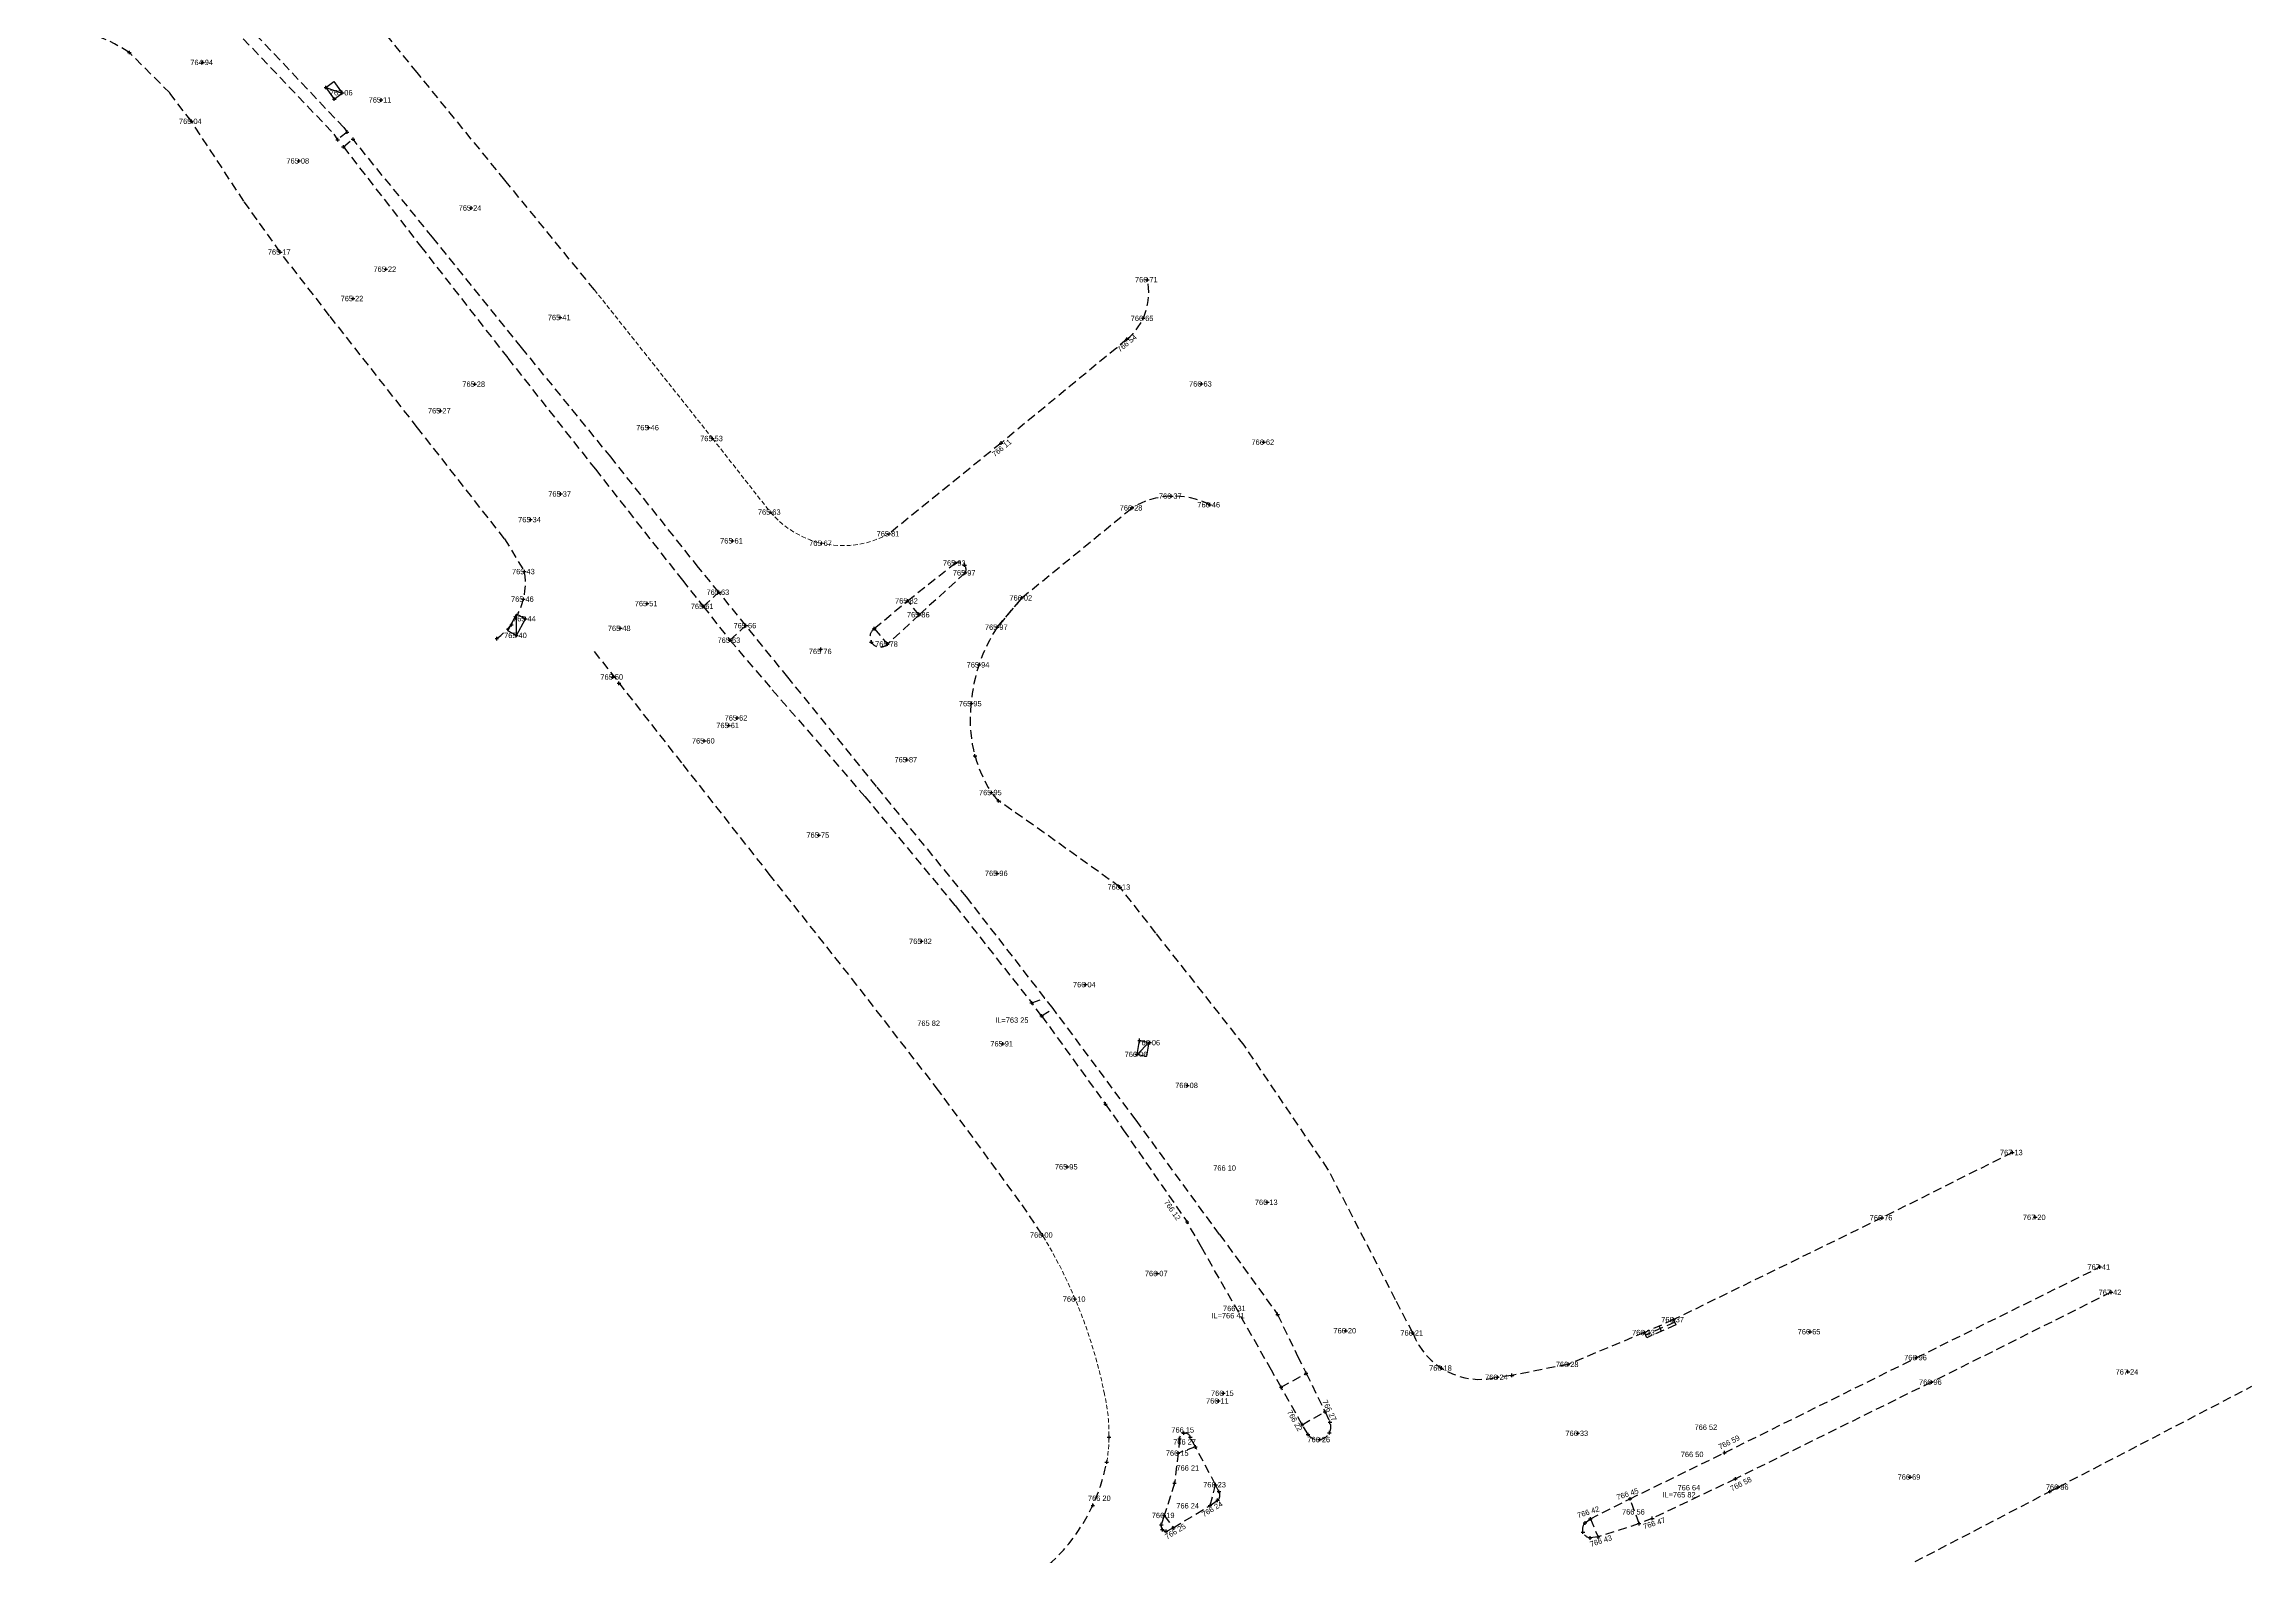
# Model space of a CAD drawing. Extents: x -1 to 212944, y -1 to 167548.
# Drawn here: x 170819 to 170975, y 133667.3 to 133774.1 of the extents above; entities that cross this region are included whole.
import ezdxf
from ezdxf.enums import TextEntityAlignment as Align

# ---------------------------------------------------------------- set-up
doc = ezdxf.new("R2010")
doc.units = 0
doc.header["$LTSCALE"] = 2.5
doc.header["$MEASUREMENT"] = 0
doc.header["$PDMODE"] = 2
doc.header["$PDSIZE"] = 0.125
doc.linetypes.add('HIDDEN', pattern=[0.375, 0.25, -0.125])
doc.linetypes.add('HIDDEN2', pattern=[0.1875, 0.125, -0.0625])
for name, color, linetype in [('1500-BK-6434-4-GOVA', 11, 'CONTINUOUS'), ('1500-BK-6434-4-PTS', 11, 'CONTINUOUS'), ('1501-8447-14A-GOVA', 2, 'CONTINUOUS'), ('1501-8447-14A-PTS', 7, 'CONTINUOUS'), ('1501-8447-15A-GOVA', 2, 'CONTINUOUS'), ('1501-8447-15A-PTS', 7, 'CONTINUOUS'), ('1501-8447-16A-GOVA', 2, 'CONTINUOUS'), ('1501-8447-16A-PTS', 7, 'CONTINUOUS'), ('1501-8447-17A-GOVA', 2, 'CONTINUOUS'), ('1501-8447-17A-PTS', 7, 'HIDDEN'), ('1501-8447-18A-GOVA', 2, 'CONTINUOUS'), ('1501-8447-18A-PTS', 7, 'CONTINUOUS'), ('2404', 210, 'HIDDEN'), ('2404-PL', 210, 'HIDDEN2'), ('2601', 32, 'CONTINUOUS'), ('4001-PL', 7, 'CONTINUOUS'), ('4903', 152, 'HIDDEN')]:
    doc.layers.add(name, color=color, linetype=linetype)

msp = doc.modelspace()

# ---------------------------------------------------------------- linework, layer by layer
at = {"layer": '1500-BK-6434-4-PTS', "lineweight": 0}
for p in [(170866.26, 133746.29, 765.53), (170870.34, 133741.09, 765.63), (170878.73, 133739.56, 765.81), (170873.96, 133738.89, 765.67), (170889.56, 133690.02, 766), (170891.88, 133685.49, 766.1)]:
    msp.add_point(p, dxfattribs=at)
at = {"layer": '1501-8447-14A-PTS'}
for p in [(170964.27, 133687.76, 767.41), (170965.06, 133685.97, 767.42), (170951.32, 133681.36, 766.96), (170952.37, 133679.62, 766.96), (170937.75, 133674.64, 766.59), (170938.52, 133672.79, 766.58), (170931.08, 133671.38, 766.45), (170960.74, 133671.9, 766.82), (170961.33, 133672.21, 766.86), (170927.9, 133669.68, 766.44), (170928.28, 133669.97, 766.42), (170931.72, 133669.63, 766.46), (170932.65, 133670, 766.47), (170927.75, 133669.03, 766.47), (170928.26, 133668.62, 766.44), (170928.83, 133668.69, 766.43)]:
    msp.add_point(p, dxfattribs=at)
at = {"layer": '1501-8447-15A-PTS'}
for p in [(170840.45, 133767.94, 765.11), (170839.78, 133767.4, 765.09), (170840.18, 133766.9, 765.09), (170840.86, 133767.44, 765.12), (170896.98, 133757.51, 766.71), (170896.68, 133754.78, 766.65), (170895.54, 133753.3, 766.54), (170900.8, 133750.15, 766.63), (170886.64, 133745.97, 766.11), (170905.21, 133746.03, 766.62), (170895.9, 133741.39, 766.28), (170898.67, 133742.22, 766.37), (170901.39, 133741.61, 766.46), (170883.41, 133737.49, 765.93), (170884.07, 133737.35, 765.99), (170884.11, 133736.8, 765.97), (170866.71, 133735.43, 765.63), (170880.03, 133734.82, 765.82), (170888.11, 133735.03, 766.02), (170865.6, 133734.43, 765.61), (170880.87, 133733.84, 765.86), (170867.49, 133732.04, 765.63), (170868.62, 133733.07, 765.66), (170877.48, 133731.91, 765.81), (170877.69, 133732.86, 765.78), (170878.62, 133731.77, 765.78), (170886.38, 133732.96, 765.97), (170885.09, 133730.3, 765.94), (170884.54, 133727.56, 765.95), (170867.4, 133726.02, 765.61), (170879.99, 133723.6, 765.87), (170884.8, 133723.87, 765.92), (170885.96, 133721.28, 765.95), (170886.47, 133720.69, 765.95), (170873.77, 133718.27, 765.75), (170886.38, 133715.57, 765.96), (170895.04, 133714.6, 766.13), (170881.02, 133710.77, 765.82), (170892.6, 133707.71, 766.04), (170888.81, 133706.42, 765.96), (170889.51, 133705.5, 765.98), (170896.42, 133703.77, 766.05), (170897.15, 133703.61, 766.06), (170886.76, 133703.53, 765.91), (170896.25, 133702.78, 766.06), (170899.82, 133700.59, 766.08), (170894.02, 133699.27, 766.01), (170958.09, 133695.85, 767.13), (170891.32, 133694.84, 765.95), (170905.45, 133692.33, 766.13), (170948.89, 133691.24, 766.76), (170959.71, 133691.27, 767.2), (170899.79, 133690.94, 766.12), (170897.68, 133687.3, 766.07), (170906.18, 133684.41, 766.2), (170934.16, 133684.04, 766.37), (170911, 133683.26, 766.2), (170915.73, 133683.1, 766.21), (170932.1, 133683.13, 766.33), (170943.8, 133683.19, 766.65), (170908.2, 133680.25, 766.25), (170917.76, 133680.62, 766.18), (170926.71, 133680.88, 766.28), (170966.26, 133680.35, 767.24), (170902.35, 133678.84, 766.15), (170906.43, 133679.26, 766.21), (170921.71, 133679.97, 766.24), (170922.74, 133680.1, 766.24), (170902, 133678.3, 766.11), (170909.53, 133677.53, 766.27), (170894.27, 133675.73, 766.14), (170899.25, 133675.63, 766.13), (170899.55, 133676.02, 766.15), (170900.01, 133675.74, 766.15), (170907.92, 133676.62, 766.22), (170908.33, 133675.93, 766.21), (170909.16, 133675.57, 766.26), (170909.84, 133676.05, 766.26), (170909.88, 133676.79, 766.28), (170927.39, 133676.01, 766.33), (170894.11, 133673.97, 766.15), (170899.16, 133674.61, 766.15), (170900.37, 133675.05, 766.16), (170898.9, 133672.48, 766.18), (170950.86, 133672.92, 766.69), (170893.13, 133670.92, 766.22), (170901.41, 133670.91, 766.24), (170901.8, 133672.38, 766.23), (170901.94, 133671.28, 766.24), (170902.04, 133671.9, 766.24), (170897.96, 133669.55, 766.2), (170898.17, 133670.21, 766.19), (170898.81, 133669.33, 766.25), (170898.04, 133669.21, 766.22), (170898.3, 133669.08, 766.25)]:
    msp.add_point(p, dxfattribs=at)
at = {"layer": '1501-8447-16A-PTS'}
for p in [(170852.97, 133736.89, 765.43), (170852.9, 133734.94, 765.46), (170853.04, 133733.56, 765.44), (170851.02, 133732.15, 765.48), (170852.06, 133733.13, 765.43), (170852.41, 133732.38, 765.4), (170859.21, 133729.44, 765.5), (170859.65, 133729, 765.49)]:
    msp.add_point(p, dxfattribs=at)
at = {"layer": '1501-8447-17A-PTS'}
for p in [(170825.06, 133773.56, 764.93), (170838.94, 133771.09, 765.04), (170840.1, 133770.72, 765.06), (170839.54, 133770.27, 765.04), (170829.44, 133768.7, 765.04), (170835.72, 133759.46, 765.17)]:
    msp.add_point(p, dxfattribs=at)
at = {"layer": '1501-8447-18A-PTS'}
for p in [(170830.24, 133772.86, 764.94), (170842.84, 133770.21, 765.11), (170837.03, 133765.9, 765.08), (170849.2, 133762.58, 765.24), (170843.18, 133758.25, 765.22), (170840.86, 133756.18, 765.22), (170855.5, 133754.84, 765.41), (170849.46, 133750.13, 765.28), (170847.03, 133748.25, 765.27), (170861.74, 133747.06, 765.46), (170855.53, 133742.37, 765.37), (170853.4, 133740.56, 765.34), (170867.67, 133739.06, 765.61), (170861.64, 133734.63, 765.51), (170859.74, 133732.88, 765.48), (170873.91, 133731.4, 765.76), (170867.99, 133726.55, 765.62), (170865.68, 133724.93, 765.6)]:
    msp.add_point(p, dxfattribs=at)
at = {"layer": '2404'}
for p, q in [((170840.21, 133768.25), (170827.35, 133781.88)), ((170826.64, 133781.33), (170839.52, 133767.79)), ((170845.39, 133772.14), (170838.61, 133780.48)), ((170827.91, 133770.7), (170825.06, 133773.56)), ((170851.59, 133764.54), (170845.39, 133772.14)), ((170829.44, 133768.7), (170827.91, 133770.7)), ((170833.15, 133763.05), (170829.44, 133768.7)), ((170839.78, 133767.4), (170839.52, 133767.79)), ((170840.45, 133767.94), (170839.78, 133767.4)), ((170840.21, 133768.25), (170840.45, 133767.94)), ((170840.18, 133766.9), (170840.86, 133767.44)), ((170840.18, 133766.9), (170845.64, 133759.87)), ((170846.47, 133760.51), (170840.86, 133767.44)), ((170835.72, 133759.46), (170833.15, 133763.05)), ((170857.92, 133756.79), (170851.59, 133764.54)), ((170852.76, 133752.73), (170846.47, 133760.51)), ((170839.21, 133754.96), (170835.72, 133759.46)), ((170845.64, 133759.87), (170851.8, 133751.97)), ((170845.42, 133747.05), (170839.21, 133754.96)), ((170859.09, 133744.96), (170852.76, 133752.73)), ((170895.54, 133753.3), (170886.64, 133745.97)), ((170851.8, 133751.97), (170857.98, 133744.12)), ((170851.56, 133739.21), (170845.42, 133747.05)), ((170886.64, 133745.97), (170878.73, 133739.56)), ((170865.27, 133737.18), (170859.09, 133744.96)), ((170857.98, 133744.12), (170864.13, 133736.28)), ((170888.11, 133735.03), (170895.9, 133741.39)), ((170851.56, 133739.21), (170852.97, 133736.89)), ((170866.71, 133735.43), (170865.27, 133737.18)), ((170880.03, 133734.82), (170883.41, 133737.49)), ((170884.11, 133736.8), (170880.87, 133733.84)), ((170864.13, 133736.28), (170865.6, 133734.43)), ((170865.6, 133734.43), (170866.71, 133735.43)), ((170868.62, 133733.07), (170866.71, 133735.43)), ((170888.11, 133735.03), (170886.38, 133732.96)), ((170886.38, 133732.96), (170888.11, 133735.03)), ((170865.6, 133734.43), (170867.49, 133732.04)), ((170877.69, 133732.86), (170880.03, 133734.82)), ((170880.87, 133733.84), (170878.62, 133731.77)), ((170880.87, 133733.84), (170880.03, 133734.82)), ((170867.49, 133732.04), (170868.62, 133733.07)), ((170867.49, 133732.04), (170870.48, 133728.54)), ((170871.59, 133729.42), (170868.62, 133733.07)), ((170877.69, 133732.86), (170878.62, 133731.77)), ((170864.09, 133723.38), (170857.76, 133731.46)), ((170877.84, 133721.71), (170871.59, 133729.42)), ((170870.48, 133728.54), (170877.01, 133721.01)), ((170870.36, 133715.4), (170864.09, 133723.38)), ((170877.01, 133721.01), (170883.4, 133713.29)), ((170884.2, 133713.9), (170877.84, 133721.71)), ((170886.47, 133720.69), (170885.96, 133721.28)), ((170889.7, 133718.43), (170886.47, 133720.69)), ((170895.04, 133714.6), (170889.7, 133718.43)), ((170876.46, 133707.68), (170870.36, 133715.4)), ((170883.4, 133713.29), (170888.81, 133706.42)), ((170889.74, 133706.76), (170884.2, 133713.9)), ((170897.58, 133711.35), (170895.04, 133714.6)), ((170903.81, 133703.43), (170897.58, 133711.35)), ((170882.23, 133700.23), (170876.46, 133707.68)), ((170888.81, 133706.42), (170889.74, 133706.76)), ((170889.51, 133705.5), (170888.81, 133706.42)), ((170889.51, 133705.5), (170890.32, 133706.02)), ((170889.51, 133705.5), (170894.02, 133699.27)), ((170890.32, 133706.02), (170889.74, 133706.76)), ((170896.18, 133698.13), (170890.32, 133706.02)), ((170909.74, 133694.68), (170903.81, 133703.43)), ((170887.98, 133692.36), (170882.23, 133700.23)), ((170894.02, 133699.27), (170895.28, 133697.45)), ((170902.08, 133690.06), (170896.18, 133698.13)), ((170895.28, 133697.45), (170899.79, 133690.94)), ((170914.51, 133685.45), (170909.74, 133694.68)), ((170958.09, 133695.85), (170948.89, 133691.24)), ((170889.53, 133690.08), (170888, 133692.34)), ((170900.81, 133689.15), (170899.79, 133690.94)), ((170902.08, 133690.06), (170906.18, 133684.41)), ((170948.89, 133691.24), (170934.16, 133684.04)), ((170905.75, 133680.46), (170900.81, 133689.15)), ((170951.32, 133681.36), (170964.27, 133687.76)), ((170915.73, 133683.1), (170914.51, 133685.45)), ((170965.06, 133685.97), (170952.37, 133679.62)), ((170906.18, 133684.41), (170907.59, 133681.47)), ((170932.1, 133683.13), (170926.71, 133680.88)), ((170906.43, 133679.26), (170905.75, 133680.46)), ((170907.59, 133681.47), (170908.2, 133680.25)), ((170926.71, 133680.88), (170922.74, 133680.1)), ((170937.75, 133674.64), (170951.32, 133681.36)), ((170906.43, 133679.26), (170908.2, 133680.25)), ((170907.92, 133676.62), (170906.43, 133679.26)), ((170908.2, 133680.25), (170909.53, 133677.53)), ((170922.74, 133680.1), (170921.71, 133679.97)), ((170952.37, 133679.62), (170938.52, 133672.79)), ((170961.33, 133672.21), (170975.01, 133679.33)), ((170907.92, 133676.62), (170909.53, 133677.53)), ((170909.53, 133677.53), (170909.88, 133676.79)), ((170900.37, 133675.05), (170900.01, 133675.74)), ((170908.33, 133675.93), (170907.92, 133676.62)), ((170899.16, 133674.61), (170898.9, 133672.48)), ((170899.25, 133675.63), (170899.16, 133674.61)), ((170900.37, 133675.05), (170899.16, 133674.61)), ((170901.8, 133672.38), (170900.37, 133675.05)), ((170931.08, 133671.38), (170937.75, 133674.64)), ((170938.52, 133672.79), (170932.65, 133670)), ((170898.9, 133672.48), (170898.17, 133670.21)), ((170901.41, 133670.91), (170901.8, 133672.38)), ((170901.41, 133670.91), (170901.94, 133671.28)), ((170902.04, 133671.9), (170901.8, 133672.38)), ((170928.28, 133669.97), (170931.08, 133671.38)), ((170931.72, 133669.63), (170931.08, 133671.38)), ((170947.06, 133664.78), (170960.74, 133671.9)), ((170960.74, 133671.9), (170961.33, 133672.21)), ((170898.17, 133670.21), (170897.96, 133669.55)), ((170898.17, 133670.21), (170898.81, 133669.33)), ((170898.81, 133669.33), (170901.41, 133670.91)), ((170927.9, 133669.68), (170928.28, 133669.97)), ((170928.28, 133669.97), (170928.83, 133668.69)), ((170931.72, 133669.63), (170928.83, 133668.69)), ((170932.65, 133670), (170931.72, 133669.63)), ((170898.3, 133669.08), (170898.81, 133669.33)), ((170928.83, 133668.69), (170928.26, 133668.62))]:
    msp.add_line(p, q, dxfattribs=at)
for centre, radius, start, end in [((170818.98, 133764.39), 11, 56.4704, 89.7125), ((170892.8, 133756.59), 4.28, 309.7822, 12.452), ((170898.84, 133736.61), 5.61, 62.9742, 121.6153), ((170848.19, 133736.09), 4.85, 305.7205, 9.5557), ((170883.66, 133737.04), 0.512, 331.548, 119.2764), ((170878.1, 133732.27), 0.72, 125.0075, 315.9348), ((170895.88, 133726.71), 11.38, 146.6624, 175.7054), ((170893.83, 133726.36), 9.37, 172.6451, 212.8372), ((170920.5, 133684.93), 5.11, 201.0186, 283.7253), ((170899.64, 133675.64), 0.386, 14.4755, 181.9957), ((170909.05, 133676.45), 0.887, 215.8781, 333.2094), ((170909.04, 133676.46), 0.903, 332.6711, 21.1408), ((170881.35, 133676.39), 12.98, 307.9618, 349.2739), ((170901.62, 133671.65), 0.491, 311.0383, 30.637), ((170898.33, 133669.46), 0.378, 165.6877, 266.0766), ((170928.34, 133669.24), 0.622, 134.5606, 262.9567)]:
    msp.add_arc(centre, radius, start, end, dxfattribs=at)
at = {"layer": '2404-PL', "lineweight": 0}
for p, q in [((170857.92, 133756.79), (170866.26, 133746.29)), ((170866.26, 133746.29), (170870.34, 133741.09))]:
    msp.add_line(p, q, dxfattribs=at)
for centre, radius, start, end in [((170875.47, 133745.45), 6.73, 220.3811, 298.9491), ((170859.85, 133671.94), 34.78, 11.3187, 31.315), ((170881.47, 133675.95), 12.8, 351.0924, 12.7259)]:
    msp.add_arc(centre, radius, start, end, dxfattribs=at)
at = {"layer": '2601'}
msp.add_arc((170909.04, 133676.46), 0.903, 277.7641, 277.7641, dxfattribs=at)
at = {"layer": '4001-PL'}
for p, q in [((170838.94, 133771.09), (170839.5, 133771.5)), ((170838.94, 133771.09), (170839.54, 133770.27)), ((170838.94, 133771.09), (170840.1, 133770.68)), ((170839.5, 133771.5), (170840.1, 133770.68)), ((170839.54, 133770.27), (170840.1, 133770.68)), ((170851.79, 133732.71), (170852.42, 133733.89)), ((170852.41, 133732.38), (170852.42, 133733.89)), ((170852.41, 133732.38), (170853.04, 133733.56)), ((170853.04, 133733.56), (170852.42, 133733.89)), ((170852.41, 133732.38), (170851.79, 133732.71)), ((170896.25, 133702.78), (170896.42, 133703.77)), ((170896.42, 133703.77), (170897.11, 133703.65)), ((170896.25, 133702.78), (170897.11, 133703.65)), ((170896.25, 133702.78), (170896.94, 133702.66)), ((170896.94, 133702.66), (170897.11, 133703.65))]:
    msp.add_line(p, q, dxfattribs=at)
at = {"layer": '4903'}
for p, q in [((170934.16, 133684.04), (170932.1, 133683.13)), ((170934.24, 133683.86), (170932.18, 133682.95)), ((170934.32, 133683.67), (170932.26, 133682.76)), ((170933.13, 133683.58), (170933.29, 133683.22)), ((170934.16, 133684.04), (170934.32, 133683.67)), ((170932.26, 133682.76), (170932.1, 133683.13))]:
    msp.add_line(p, q, dxfattribs=at)

# ---------------------------------------------------------------- texts
at = {"layer": '1500-BK-6434-4-GOVA', "lineweight": 0}
for s, p in [('765 53 ', (170866.26, 133746.29, 765.53)), ('765 63 ', (170870.34, 133741.09, 765.63)), ('765 81 ', (170878.73, 133739.56, 765.81)), ('765 67 ', (170873.96, 133738.89, 765.67)), ('766 00 ', (170889.56, 133690.02, 766)), ('766 10 ', (170891.88, 133685.49, 766.1))]:
    msp.add_text(s, height=0.38, dxfattribs=at).set_placement(p, align=Align.MIDDLE)
at = {"layer": '1501-8447-14A-GOVA'}
for s, p in [('767 41 ', (170964.27, 133687.76, 767.41)), ('767 42 ', (170965.06, 133685.97, 767.42)), ('766 96 ', (170951.32, 133681.36, 766.96)), ('766 96 ', (170952.37, 133679.62, 766.96)), ('766 52 ', (170936.51, 133676.44, 766.52)), ('766 50 ', (170935.54, 133674.52, 766.5)), ('IL=765 82', (170934.54, 133671.67, 766.64)), ('766 64 ', (170935.31, 133672.17, 766.64)), ('766 86 ', (170961.33, 133672.21, 766.86)), ('766 56 ', (170931.39, 133670.46, 766.56))]:
    msp.add_text(s, height=0.38, dxfattribs=at).set_placement(p, align=Align.MIDDLE)
for s, rotation, p in [('766 59 ', 26.3451, (170938.14, 133675.41, 766.59)), ('766 58 ', 26.3451, (170938.98, 133672.47, 766.58)), ('766 45 ', 18.0176, (170930.97, 133671.75, 766.45)), ('766 42 ', 18.0176, (170928.2, 133670.47, 766.42)), ('766 47 ', 18.0176, (170932.86, 133669.68, 766.47)), ('766 43 ', 18.0176, (170929.09, 133668.43, 766.43))]:
    msp.add_text(s, height=0.38, rotation=rotation, dxfattribs=at).set_placement(p, align=Align.MIDDLE)
at = {"layer": '1501-8447-15A-GOVA'}
for s, p in [('766 71 ', (170896.98, 133757.51, 766.71)), ('766 65 ', (170896.68, 133754.78, 766.65)), ('766 63 ', (170900.8, 133750.15, 766.63)), ('766 62 ', (170905.21, 133746.03, 766.62)), ('766 28 ', (170895.9, 133741.39, 766.28)), ('766 37 ', (170898.67, 133742.22, 766.37)), ('766 46 ', (170901.39, 133741.61, 766.46)), ('765 93 ', (170883.41, 133737.49, 765.93)), ('765 97 ', (170884.11, 133736.8, 765.97)), ('765 63 ', (170866.71, 133735.43, 765.63)), ('765 82 ', (170880.03, 133734.82, 765.82)), ('766 02 ', (170888.11, 133735.03, 766.02)), ('765 61 ', (170865.6, 133734.43, 765.61)), ('765 86 ', (170880.87, 133733.84, 765.86)), ('765 63 ', (170867.49, 133732.04, 765.63)), ('765 66 ', (170868.62, 133733.07, 765.66)), ('765 78 ', (170878.62, 133731.77, 765.78)), ('765 97 ', (170886.38, 133732.96, 765.97)), ('765 76 ', (170873.94, 133731.25, 765.76)), ('765 94 ', (170885.09, 133730.3, 765.94)), ('765 95 ', (170884.54, 133727.56, 765.95)), ('765 61 ', (170867.4, 133726.02, 765.61)), ('765 87 ', (170879.99, 133723.6, 765.87)), ('765 95 ', (170885.96, 133721.28, 765.95)), ('765 75 ', (170873.77, 133718.27, 765.75)), ('765 96 ', (170886.38, 133715.57, 765.96)), ('766 13 ', (170895.04, 133714.6, 766.13)), ('765 82 ', (170881.02, 133710.77, 765.82)), ('766 04 ', (170892.6, 133707.71, 766.04)), ('IL=763 25 ', (170887.48, 133705.2, 766.19)), ('765 91 ', (170886.76, 133703.53, 765.91)), ('766 06 ', (170897.15, 133703.61, 766.06)), ('766 06 ', (170896.25, 133702.78, 766.06)), ('766 08 ', (170899.82, 133700.59, 766.08)), ('767 13 ', (170958.09, 133695.85, 767.13)), ('765 95 ', (170891.32, 133694.84, 765.95)), ('766 10 ', (170902.51, 133694.75, 766.1)), ('766 13 ', (170905.45, 133692.33, 766.13)), ('766 76 ', (170948.89, 133691.24, 766.76)), ('767 20 ', (170959.71, 133691.27, 767.2)), ('766 07 ', (170897.68, 133687.3, 766.07)), ('766 31 ', (170903.2, 133684.83, 766.31)), ('IL=766 41 ', (170902.75, 133684.32, 766.31)), ('766 20 ', (170911, 133683.26, 766.2)), ('766 37 ', (170934.16, 133684.04, 766.37)), ('766 21 ', (170915.73, 133683.1, 766.21)), ('766 33 ', (170932.1, 133683.13, 766.33)), ('766 65 ', (170943.8, 133683.19, 766.65)), ('766 18 ', (170917.76, 133680.62, 766.18)), ('766 28 ', (170926.71, 133680.88, 766.28)), ('767 24 ', (170966.26, 133680.35, 767.24)), ('766 15 ', (170902.35, 133678.84, 766.15)), ('766 24 ', (170921.71, 133679.97, 766.24)), ('766 11 ', (170902, 133678.3, 766.11)), ('766 15 ', (170899.55, 133676.25, 766.15)), ('766 26 ', (170909.16, 133675.57, 766.26)), ('766 33 ', (170927.39, 133676.01, 766.33)), ('766 15 ', (170899.16, 133674.61, 766.15)), ('766 27 ', (170899.68, 133675.4, 766.27)), ('766 21 ', (170899.91, 133673.56, 766.21)), ('766 23 ', (170901.8, 133672.38, 766.23)), ('766 69 ', (170950.86, 133672.92, 766.69)), ('766 20 ', (170893.66, 133671.42, 766.2)), ('766 24 ', (170899.9, 133670.89, 766.24)), ('766 19 ', (170898.17, 133670.21, 766.19))]:
    msp.add_text(s, height=0.38, dxfattribs=at).set_placement(p, align=Align.MIDDLE)
for s, rotation, p in [('766 54 ', 39.4747, (170895.59, 133753.07, 766.54)), ('766 11 ', 39.4747, (170886.75, 133745.67, 766.11)), ('766 12 ', 304.7135, (170898.79, 133691.72, 766.12)), ('766 22 ', 299.4401, (170907.43, 133676.85, 766.22)), ('766 27 ', 296.0573, (170909.88, 133677.56, 766.27)), ('766 24 ', 31.2867, (170901.62, 133670.7, 766.24)), ('766 25 ', 31.2867, (170899.02, 133669.12, 766.25))]:
    msp.add_text(s, height=0.38, rotation=rotation, dxfattribs=at).set_placement(p, align=Align.MIDDLE)
at = {"layer": '1501-8447-16A-GOVA'}
for s, p in [('765 43 ', (170852.97, 133736.89, 765.43)), ('765 46 ', (170852.9, 133734.94, 765.46)), ('765 44 ', (170853.04, 133733.56, 765.44)), ('765 40 ', (170852.41, 133732.38, 765.4)), ('765 50 ', (170859.21, 133729.44, 765.5)), ('765 82 ', (170881.6, 133704.98, 765.82))]:
    msp.add_text(s, height=0.38, dxfattribs=at).set_placement(p, align=Align.MIDDLE)
at = {"layer": '1501-8447-17A-GOVA'}
for s, p in [('765 06 ', (170840.1, 133770.72, 765.06)), ('765 04 ', (170829.44, 133768.7, 765.04)), ('765 17 ', (170835.72, 133759.46, 765.17))]:
    msp.add_text(s, height=0.38, dxfattribs=at).set_placement(p, align=Align.MIDDLE)
at = {"layer": '1501-8447-18A-GOVA'}
for s, p in [('764 94 ', (170830.24, 133772.86, 764.94)), ('765 11 ', (170842.84, 133770.21, 765.11)), ('765 08 ', (170837.03, 133765.9, 765.08)), ('765 24 ', (170849.2, 133762.58, 765.24)), ('765 22 ', (170843.18, 133758.25, 765.22)), ('765 22 ', (170840.86, 133756.18, 765.22)), ('765 41 ', (170855.5, 133754.84, 765.41)), ('765 28 ', (170849.46, 133750.13, 765.28)), ('765 27 ', (170847.03, 133748.25, 765.27)), ('765 46 ', (170861.74, 133747.06, 765.46)), ('765 37 ', (170855.53, 133742.37, 765.37)), ('765 34 ', (170853.4, 133740.56, 765.34)), ('765 61 ', (170867.67, 133739.06, 765.61)), ('765 51 ', (170861.64, 133734.63, 765.51)), ('765 48 ', (170859.74, 133732.88, 765.48)), ('765 62 ', (170867.99, 133726.55, 765.62)), ('765 60 ', (170865.68, 133724.93, 765.6))]:
    msp.add_text(s, height=0.38, dxfattribs=at).set_placement(p, align=Align.MIDDLE)

doc.saveas('drawing.dxf')
